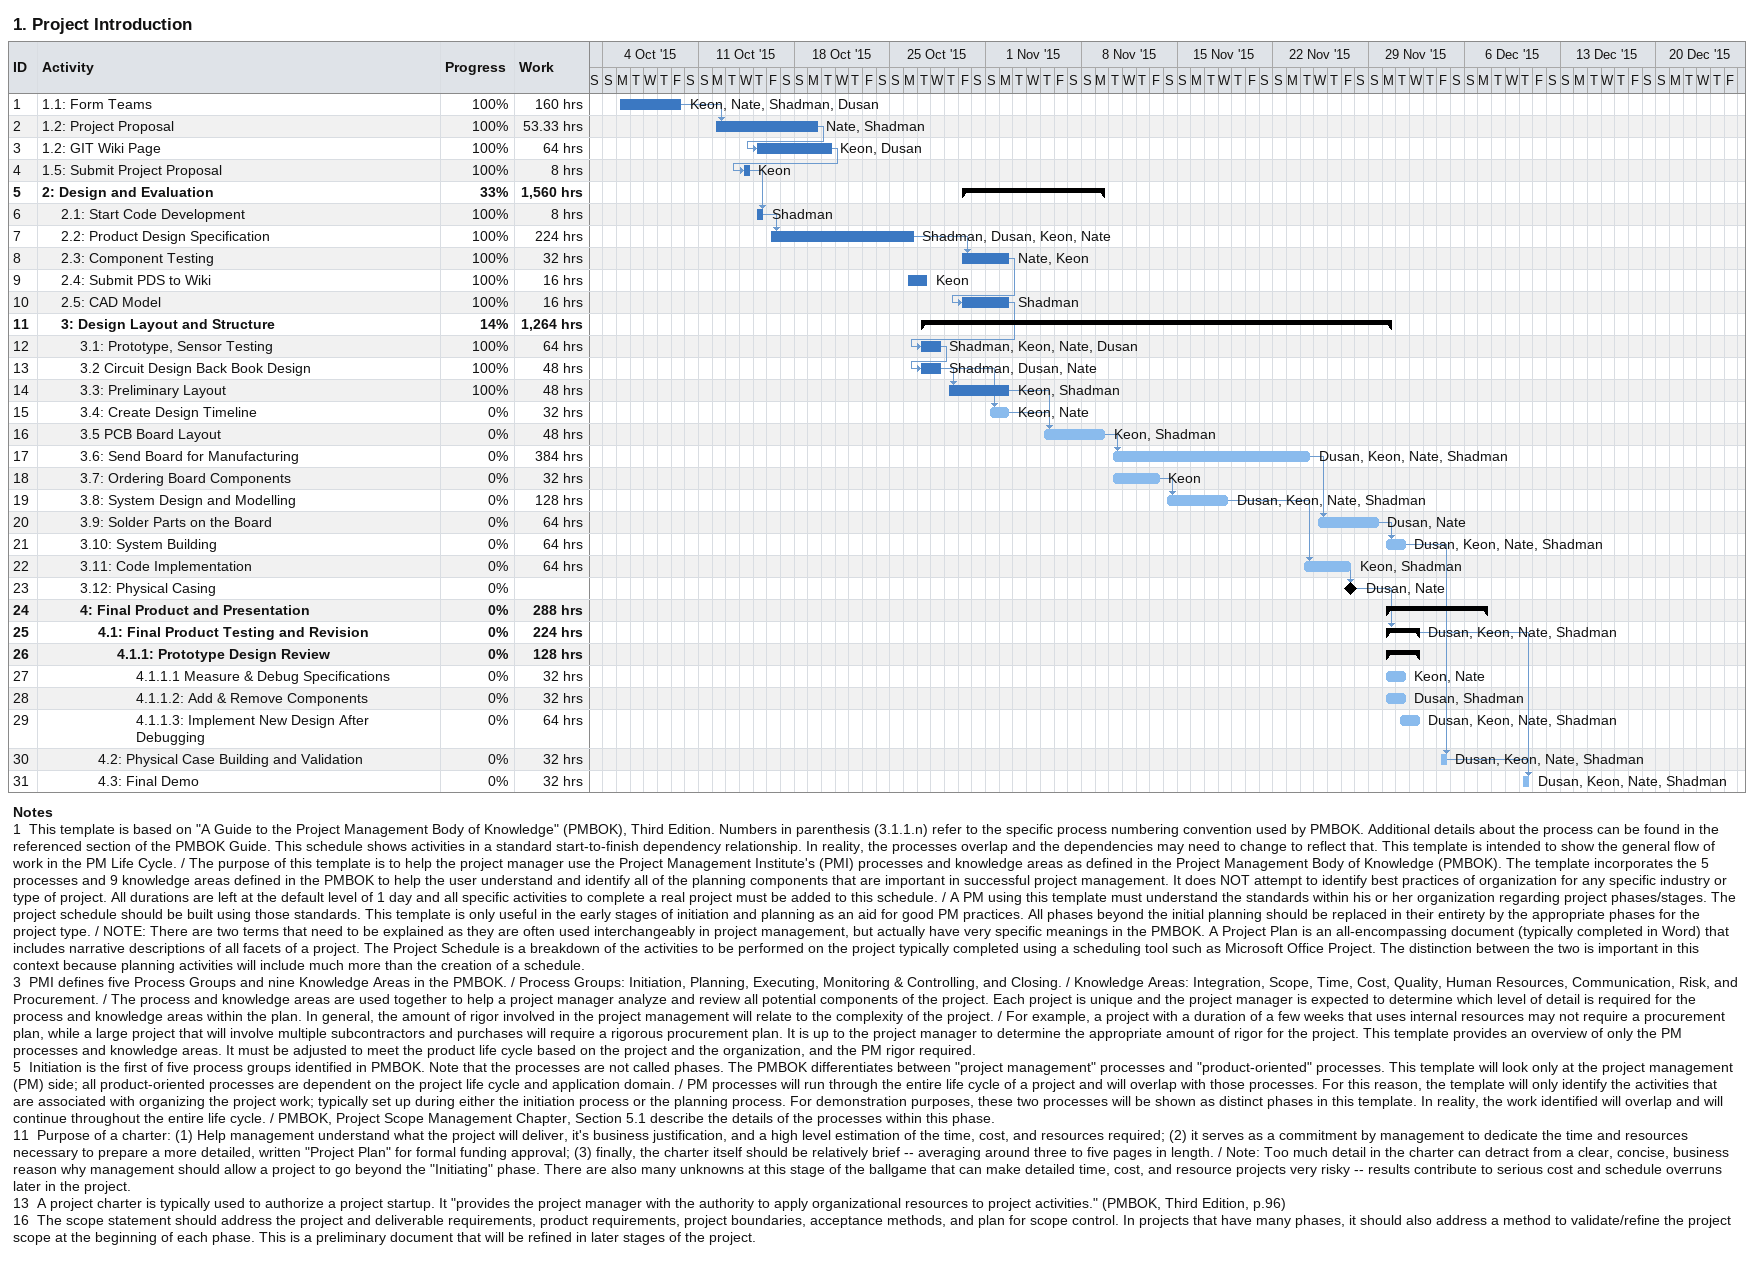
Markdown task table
1. Project Introduction

| ID | Level | Task | Start | Finish | Predecessors | Resources | % complete | Work (h) |
|---|---|---|---|---|---|---|---|---|
| 1 | 1 | 1.1: Form Teams | 2015-10-05 | 2015-10-09 |  | Keon, Nate, Shadman, Dusan | 100 | 160 |
| 2 | 1 | 1.2: Project Proposal | 2015-10-12 | 2015-10-19 | 1 | Nate, Shadman | 100 | 53.33 |
| 3 | 1 | 1.2: GIT Wiki Page | 2015-10-15 | 2015-10-20 | 2 | Keon, Dusan | 100 | 64 |
| 4 | 1 | 1.5: Submit Project Proposal | 2015-10-14 | 2015-10-14 | 3 | Keon | 100 | 8 |
| 5 | 1 | **2: Design and Evaluation** | 2015-10-30 | 2015-11-09 |  |  | 33 | 1560 |
| 6 | 2 | 2.1: Start Code Development | 2015-10-15 | 2015-10-15 | 4 | Shadman | 100 | 8 |
| 7 | 2 | 2.2: Product Design Specification | 2015-10-16 | 2015-10-26 | 6 | Shadman, Dusan, Keon, Nate | 100 | 224 |
| 8 | 2 | 2.3: Component Testing | 2015-10-30 | 2015-11-02 | 7 | Nate, Keon | 100 | 32 |
| 9 | 2 | 2.4: Submit PDS to Wiki | 2015-10-26 | 2015-10-27 |  | Keon | 100 | 16 |
| 10 | 2 | 2.5: CAD Model | 2015-10-30 | 2015-11-02 | 8 | Shadman | 100 | 16 |
| 11 | 2 | **3: Design Layout and Structure** | 2015-10-27 | 2015-11-30 |  |  | 14 | 1264 |
| 12 | 3 | 3.1: Prototype, Sensor Testing | 2015-10-27 | 2015-10-28 | 10 | Shadman, Keon, Nate, Dusan | 100 | 64 |
| 13 | 3 | 3.2 Circuit Design Back Book Design | 2015-10-27 | 2015-10-28 | 12 | Shadman, Dusan, Nate | 100 | 48 |
| 14 | 3 | 3.3: Preliminary Layout | 2015-10-29 | 2015-11-02 | 13 | Keon, Shadman | 100 | 48 |
| 15 | 3 | 3.4: Create Design Timeline | 2015-11-01 | 2015-11-02 | 13 | Keon, Nate | 0 | 32 |
| 16 | 3 | 3.5 PCB Board Layout | 2015-11-05 | 2015-11-09 | 15, 14 | Keon, Shadman | 0 | 48 |
| 17 | 3 | 3.6: Send Board for Manufacturing | 2015-11-10 | 2015-11-24 | 16 | Dusan, Keon, Nate, Shadman | 0 | 384 |
| 18 | 3 | 3.7: Ordering Board Components | 2015-11-10 | 2015-11-13 |  | Keon | 0 | 32 |
| 19 | 3 | 3.8: System Design and Modelling | 2015-11-14 | 2015-11-18 | 18 | Dusan, Keon, Nate, Shadman | 0 | 128 |
| 20 | 3 | 3.9: Solder Parts on the Board | 2015-11-25 | 2015-11-29 | 17 | Dusan, Nate | 0 | 64 |
| 21 | 3 | 3.10: System Building | 2015-11-30 | 2015-12-01 | 20 | Dusan, Keon, Nate, Shadman | 0 | 64 |
| 22 | 3 | 3.11: Code Implementation | 2015-11-24 | 2015-11-27 | 19 | Keon, Shadman | 0 | 64 |
| 23 | 3 | 3.12: Physical Casing (milestone) | 2015-11-27 | 2015-11-27 | 22 | Dusan, Nate | 0 |  |
| 24 | 3 | **4: Final Product and Presentation** | 2015-11-30 | 2015-12-07 |  |  | 0 | 288 |
| 25 | 4 | **4.1: Final Product Testing and Revision** | 2015-11-30 | 2015-12-02 | 23 | Dusan, Keon, Nate, Shadman | 0 | 224 |
| 26 | 5 | **4.1.1: Prototype Design Review** | 2015-11-30 | 2015-12-02 |  |  | 0 | 128 |
| 27 | 6 | 4.1.1.1 Measure & Debug Specifications | 2015-11-30 | 2015-12-01 |  | Keon, Nate | 0 | 32 |
| 28 | 6 | 4.1.1.2: Add & Remove Components | 2015-11-30 | 2015-12-01 |  | Dusan, Shadman | 0 | 32 |
| 29 | 6 | 4.1.1.3: Implement New Design After Debugging | 2015-12-01 | 2015-12-02 |  | Dusan, Keon, Nate, Shadman | 0 | 64 |
| 30 | 4 | 4.2: Physical Case Building and Validation | 2015-12-04 | 2015-12-04 | 21 | Dusan, Keon, Nate, Shadman | 0 | 32 |
| 31 | 4 | 4.3: Final Demo | 2015-12-10 | 2015-12-10 | 30, 25 | Dusan, Keon, Nate, Shadman | 0 | 32 |

Notes
- 1: This template is based on "A Guide to the Project Management Body of Knowledge" (PMBOK), Third Edition. Numbers in parenthesis (3.1.1.n) refer to the specific process numbering convention used by PMBOK. Additional details about the process can be found in the referenced section of the PMBOK Guide. This schedule shows activities in a standard start-to-finish dependency relationship. In reality, the processes overlap and the dependencies may need to change to reflect that. This template is intended to show the general flow of work in the PM Life Cycle. / The purpose of this template is to help the project manager use the Project Management Institute's (PMI) processes and knowledge areas as defined in the Project Management Body of Knowledge (PMBOK). The template incorporates the 5 processes and 9 knowledge areas defined in the PMBOK to help the user understand and identify all of the planning components that are important in successful project management. It does NOT attempt to identify best practices of organization for any specific industry or type of project. All durations are left at the default level of 1 day and all specific activities to complete a real project must be added to this schedule. / A PM using this template must understand the standards within his or her organization regarding project phases/stages. The project schedule should be built using those standards. This template is only useful in the early stages of initiation and planning as an aid for good PM practices. All phases beyond the initial planning should be replaced in their entirety by the appropriate phases for the project type. / NOTE: There are two terms that need to be explained as they are often used interchangeably in project management, but actually have very specific meanings in the PMBOK. A Project Plan is an all-encompassing document (typically completed in Word) that includes narrative descriptions of all facets of a project. The Project Schedule is a breakdown of the activities to be performed on the project typically completed using a scheduling tool such as Microsoft Office Project. The distinction between the two is important in this context because planning activities will include much more than the creation of a schedule.
- 3: PMI defines five Process Groups and nine Knowledge Areas in the PMBOK. / Process Groups: Initiation, Planning, Executing, Monitoring & Controlling, and Closing. / Knowledge Areas: Integration, Scope, Time, Cost, Quality, Human Resources, Communication, Risk, and Procurement. / The process and knowledge areas are used together to help a project manager analyze and review all potential components of the project. Each project is unique and the project manager is expected to determine which level of detail is required for the process and knowledge areas within the plan. In general, the amount of rigor involved in the project management will relate to the complexity of the project. / For example, a project with a duration of a few weeks that uses internal resources may not require a procurement plan, while a large project that will involve multiple subcontractors and purchases will require a rigorous procurement plan. It is up to the project manager to determine the appropriate amount of rigor for the project. This template provides an overview of only the PM processes and knowledge areas. It must be adjusted to meet the product life cycle based on the project and the organization, and the PM rigor required.
- 5: Initiation is the first of five process groups identified in PMBOK. Note that the processes are not called phases. The PMBOK differentiates between "project management" processes and "product-oriented" processes. This template will look only at the project management (PM) side; all product-oriented processes are dependent on the project life cycle and application domain. / PM processes will run through the entire life cycle of a project and will overlap with those processes. For this reason, the template will only identify the activities that are associated with organizing the project work; typically set up during either the initiation process or the planning process. For demonstration purposes, these two processes will be shown as distinct phases in this template. In reality, the work identified will overlap and will continue throughout the entire life cycle. / PMBOK, Project Scope Management Chapter, Section 5.1 describe the details of the processes within this phase.
- 11: Purpose of a charter: (1) Help management understand what the project will deliver, it's business justification, and a high level estimation of the time, cost, and resources required; (2) it serves as a commitment by management to dedicate the time and resources necessary to prepare a more detailed, written "Project Plan" for formal funding approval; (3) finally, the charter itself should be relatively brief -- averaging around three to five pages in length. / Note: Too much detail in the charter can detract from a clear, concise, business reason why management should allow a project to go beyond the "Initiating" phase. There are also many unknowns at this stage of the ballgame that can make detailed time, cost, and resource projects very risky -- results contribute to serious cost and schedule overruns later in the project.
- 13: A project charter is typically used to authorize a project startup. It "provides the project manager with the authority to apply organizational resources to project activities." (PMBOK, Third Edition, p.96)
- 16: The scope statement should address the project and deliverable requirements, product requirements, project boundaries, acceptance methods, and plan for scope control. In projects that have many phases, it should also address a method to validate/refine the project scope at the beginning of each phase. This is a preliminary document that will be refined in later stages of the project.
